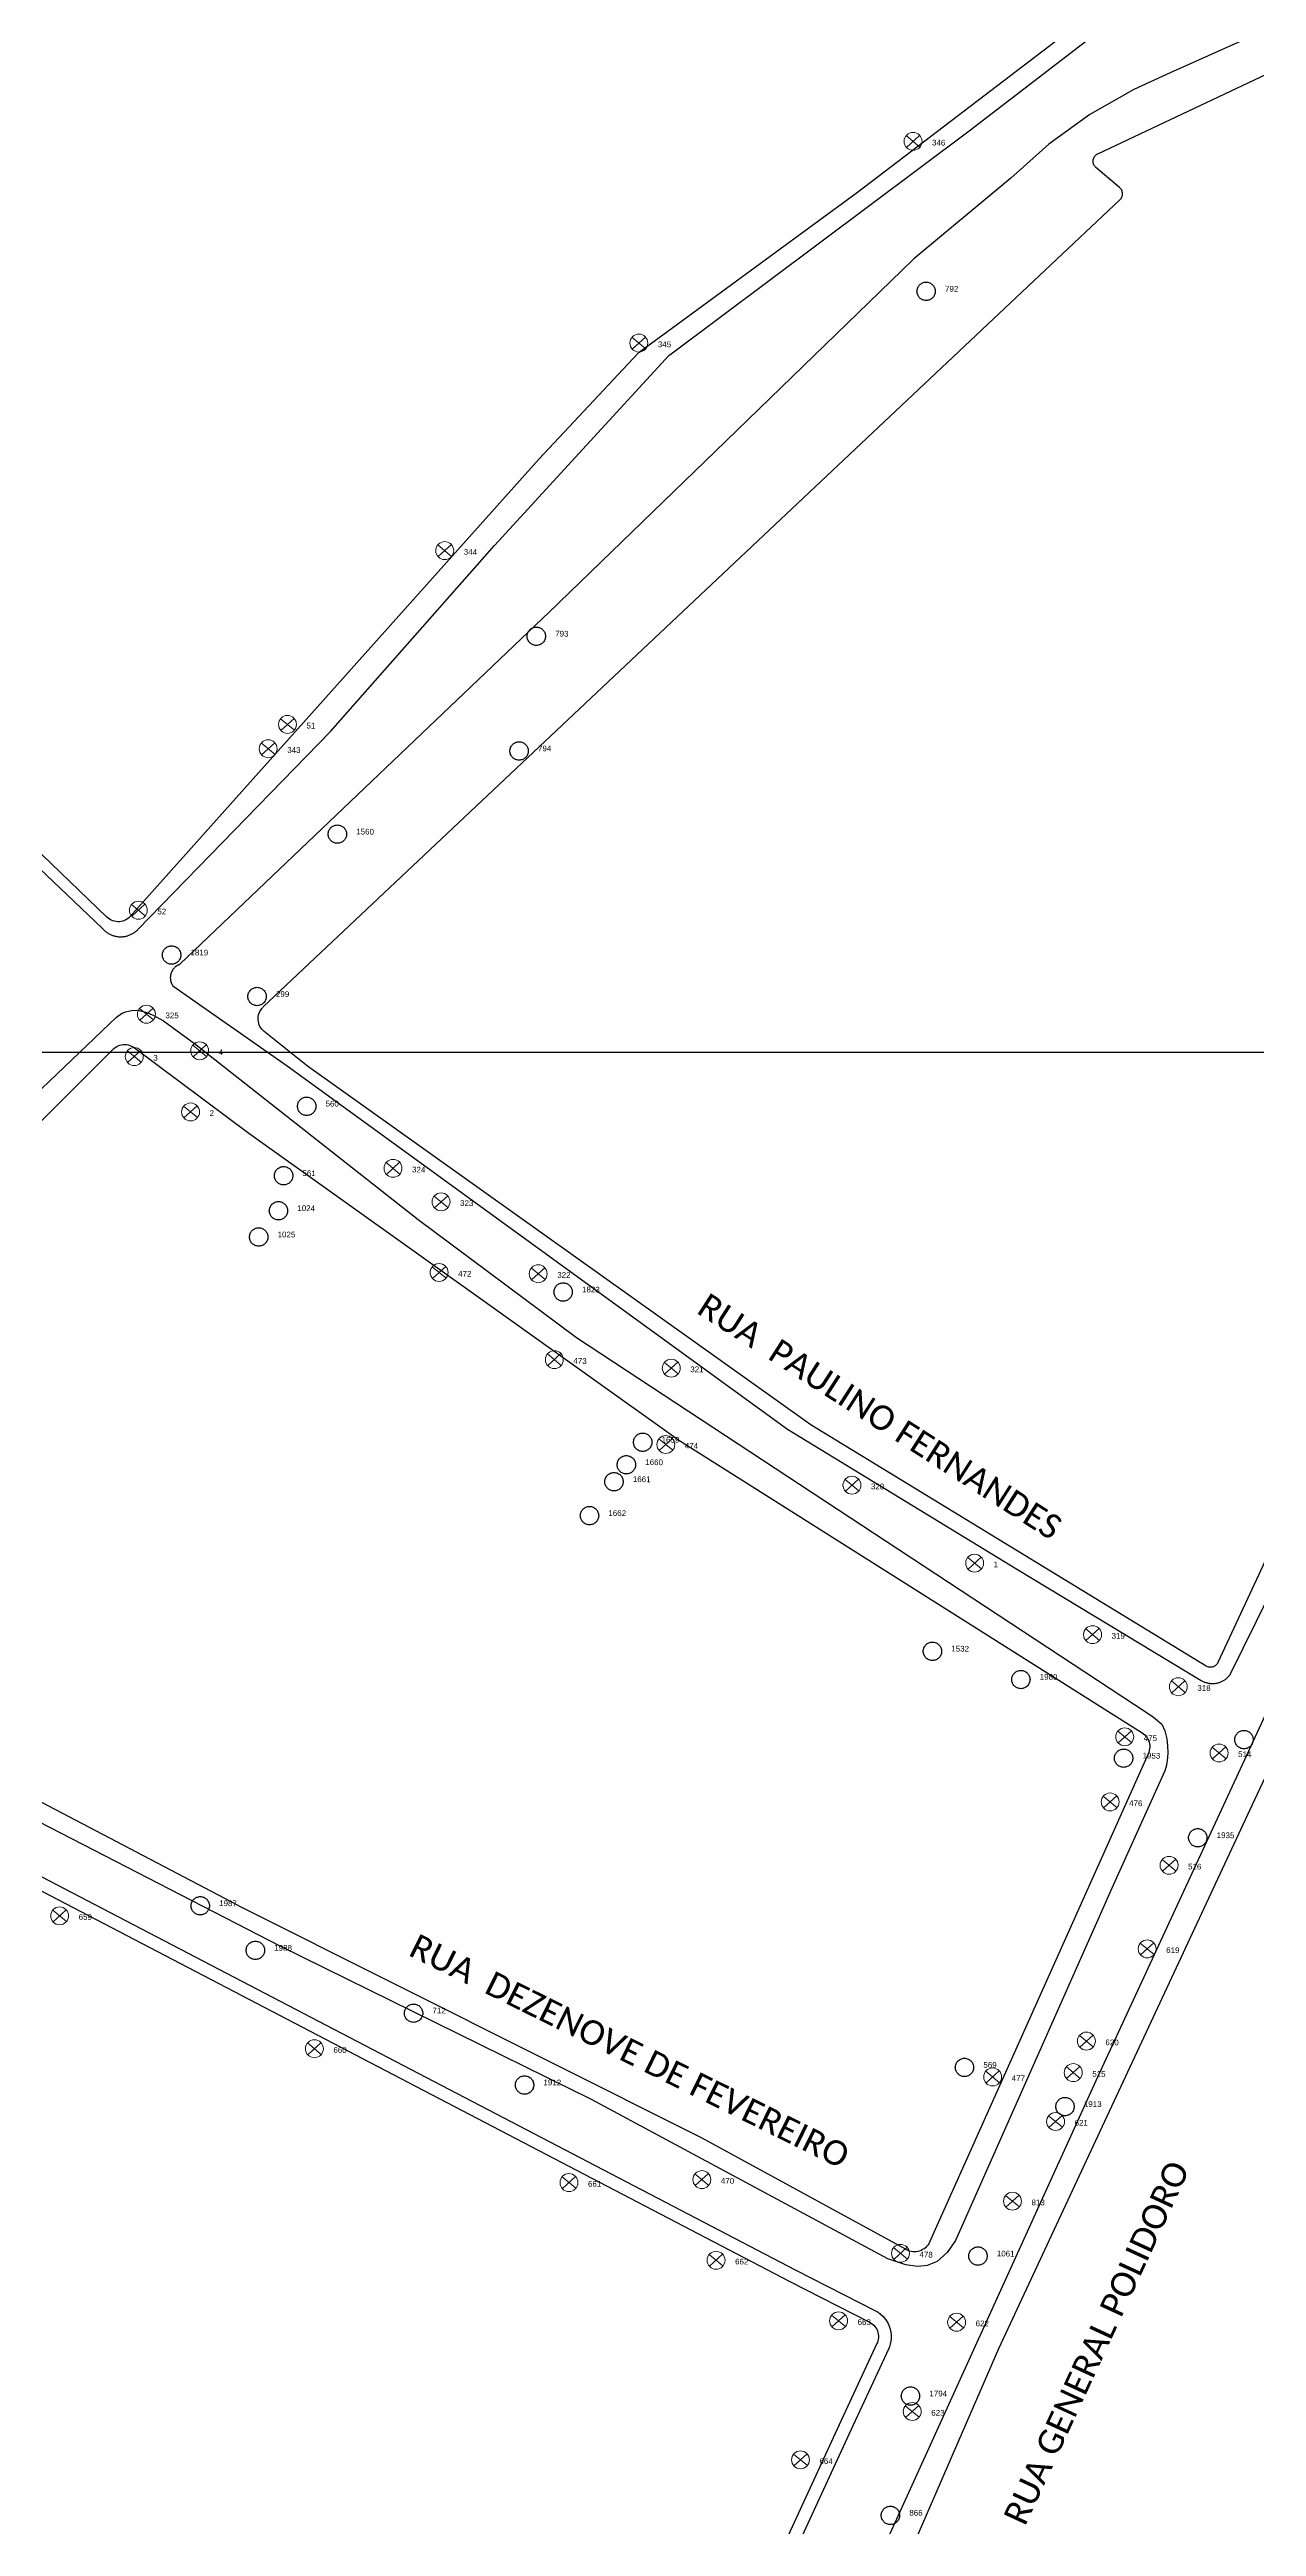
# Model space of a CAD drawing. Header units: millimetres. Extents: x 676447 to 689606, y 7455628 to 7463967.
# Drawn here: x 686085.2 to 686233.2, y 7460355.5 to 7460659 of the extents above; entities that cross this region are included whole.
import ezdxf

# ---------------------------------------------------------------- set-up
doc = ezdxf.new("R2010")
doc.units = ezdxf.units.MM
doc.header["$LTSCALE"] = 0.1
doc.header["$MEASUREMENT"] = 0
doc.linetypes.add('PHANTOM2', pattern=[1.25, 0.625, -0.125, 0.125, -0.125, 0.125, -0.125])
doc.layers.add('10.4-Postes', color=1, linetype='Continuous', lineweight=0)
for name, color, linetype in [('Caixas Subterrâneas', 5, 'Continuous'), ('LEGENDAS_INFRAESTRUTURAS', 7, 'Continuous'), ('MUB_MEIOFIO', 7, 'Continuous'), ('MUB_QUADRAS', 7, 'Continuous'), ('MUB_SEGMENTO', 7, 'Continuous'), ('NOS_DE_INFRAESTRUTURA', 7, 'Continuous')]:
    doc.layers.add(name, color=color, linetype=linetype)
doc.styles.add('Legend', font='calibri.ttf')
doc.styles.get("Standard").update_dxf_attribs({"font": 'arial.ttf'})

# ---------------------------------------------------------------- blocks, each defined once
blk = doc.blocks.new('PTPT')
at = {"layer": '10.4-Postes', "color": 1, "linetype": 'PHANTOM2'}
for points in [[(-0.0000079, 0.0000104), (0.0000075, -0.000002)], [(0.000007, 0.0000109), (-0.0000074, -0.0000025)]]:
    blk.add_lwpolyline(points, dxfattribs=at)
at = {"layer": '10.4-Postes', "color": 1}
blk.add_circle((-0.0000002, 0.0000042), 0.00000987, dxfattribs=at)
blk = doc.blocks.new('MHMZ')
at = {"linetype": 'PHANTOM2'}
blk.add_circle((0, 0), 0.0000101, dxfattribs=at)

msp = doc.modelspace()

# ---------------------------------------------------------------- linework, layer by layer
at = {"linetype": 'Continuous'}
msp.add_lwpolyline([(686634.51, 7460009.2), (685960.65, 7460009.2), (685960.65, 7460536.13), (686634.51, 7460536.13)], close=True, dxfattribs=at)
at = {"layer": 'MUB_MEIOFIO', "linetype": 'Continuous'}
for points in [[(686083.07, 7460559.5), (686091.7, 7460551.27), (686091.77, 7460551.2), (686091.84, 7460551.12), (686091.91, 7460551.05), (686091.99, 7460550.99), (686092.06, 7460550.92), (686092.14, 7460550.86), (686092.23, 7460550.8), (686092.31, 7460550.74), (686092.4, 7460550.69), (686092.48, 7460550.64), (686092.57, 7460550.59), (686092.66, 7460550.55), (686092.76, 7460550.51), (686092.85, 7460550.47), (686092.95, 7460550.43), (686093.04, 7460550.4), (686093.14, 7460550.37), (686093.24, 7460550.35), (686093.34, 7460550.33), (686093.44, 7460550.31), (686093.54, 7460550.3), (686093.64, 7460550.28), (686093.74, 7460550.28), (686093.84, 7460550.27), (686093.94, 7460550.27), (686094.04, 7460550.27), (686094.14, 7460550.28), (686094.24, 7460550.29), (686094.35, 7460550.3), (686094.45, 7460550.32), (686094.54, 7460550.34), (686094.64, 7460550.36), (686094.74, 7460550.39), (686094.84, 7460550.42), (686094.93, 7460550.45), (686095.03, 7460550.49), (686095.12, 7460550.53), (686095.21, 7460550.57), (686095.3, 7460550.62), (686095.39, 7460550.67), (686095.48, 7460550.72), (686095.56, 7460550.78), (686095.65, 7460550.83), (686095.73, 7460550.9), (686095.81, 7460550.96), (686095.88, 7460551.03), (686095.96, 7460551.09), (686096.03, 7460551.17), (686119.62, 7460575.4), (686139.73, 7460598.19), (686151.49, 7460611), (686161.14, 7460621.51), (686161.22, 7460621.57), (686197.92, 7460648.99), (686216.6, 7460663.33)], [(686234.98, 7460661.66), (686222.57, 7460656.1), (686218.14, 7460654.09), (686212.74, 7460651), (686207.69, 7460647.36), (686203.05, 7460643.21), (686191.15, 7460633.32), (686191.08, 7460633.26), (686168.09, 7460611), (686147.67, 7460591.22), (686147.33, 7460590.9), (686101.18, 7460546.9), (686101.12, 7460546.88), (686101.07, 7460546.85), (686101.01, 7460546.83), (686100.96, 7460546.8), (686100.9, 7460546.77), (686100.85, 7460546.74), (686100.8, 7460546.71), (686100.75, 7460546.68), (686100.7, 7460546.64), (686100.65, 7460546.61), (686100.61, 7460546.57), (686100.56, 7460546.53), (686100.52, 7460546.48), (686100.48, 7460546.44), (686100.44, 7460546.4), (686100.4, 7460546.35), (686100.36, 7460546.3), (686100.32, 7460546.25), (686100.29, 7460546.2), (686100.26, 7460546.15), (686100.23, 7460546.1), (686100.2, 7460546.05), (686100.17, 7460545.99), (686100.15, 7460545.94), (686100.13, 7460545.88), (686100.1, 7460545.83), (686100.08, 7460545.77), (686100.07, 7460545.71), (686100.05, 7460545.65), (686100.04, 7460545.59), (686100.03, 7460545.53), (686100.02, 7460545.47), (686100.01, 7460545.41), (686100.01, 7460545.35), (686100, 7460545.29), (686100, 7460545.23), (686100.01, 7460545.17), (686100.01, 7460545.11), (686100.01, 7460545.05), (686100.02, 7460544.99), (686100.03, 7460544.93), (686100.04, 7460544.87), (686100.06, 7460544.82), (686100.07, 7460544.76), (686100.09, 7460544.7), (686100.11, 7460544.64), (686100.13, 7460544.59), (686100.15, 7460544.53), (686100.18, 7460544.48), (686100.21, 7460544.42), (686100.24, 7460544.37), (686100.27, 7460544.32), (686100.3, 7460544.27), (686114.32, 7460534.46), (686175.65, 7460489.96), (686203.84, 7460472.75), (686226.38, 7460459.16), (686226.46, 7460459.11), (686226.55, 7460459.07), (686226.63, 7460459.03), (686226.71, 7460458.99), (686226.8, 7460458.96), (686226.89, 7460458.92), (686226.98, 7460458.89), (686227.06, 7460458.87), (686227.15, 7460458.85), (686227.24, 7460458.83), (686227.34, 7460458.81), (686227.43, 7460458.8), (686227.52, 7460458.79), (686227.61, 7460458.78), (686227.71, 7460458.78), (686227.8, 7460458.78), (686227.89, 7460458.78), (686227.98, 7460458.79), (686228.08, 7460458.79), (686228.17, 7460458.81), (686228.26, 7460458.82), (686228.35, 7460458.84), (686228.44, 7460458.86), (686228.53, 7460458.89), (686228.62, 7460458.92), (686228.7, 7460458.95), (686228.79, 7460458.98), (686228.88, 7460459.02), (686228.96, 7460459.06), (686229.04, 7460459.1), (686229.12, 7460459.15), (686229.2, 7460459.2), (686229.28, 7460459.25), (686229.35, 7460459.3), (686229.43, 7460459.36), (686229.5, 7460459.42), (686229.57, 7460459.48), (686229.64, 7460459.54), (686229.7, 7460459.61), (686229.76, 7460459.68), (686229.82, 7460459.75), (686229.88, 7460459.82), (686229.94, 7460459.89), (686241.19, 7460482.71)], [(686080.54, 7460528.12), (686092.53, 7460539.6), (686093.41, 7460540.41), (686094.03, 7460540.86), (686094.52, 7460541.09), (686095.23, 7460541.24), (686096.02, 7460541.26), (686097.01, 7460541.05), (686097.99, 7460540.63), (686099.17, 7460539.96), (686102.98, 7460537.21), (686130.4, 7460515.61), (686149.81, 7460501.19)], [(686272.61, 7460537.7), (686213.68, 7460410.55), (686165.44, 7460304.56)], [(686149.81, 7460501.19), (686219.75, 7460455.18), (686220.55, 7460454.64), (686221.54, 7460453.79), (686221.92, 7460452.99), (686222.18, 7460452), (686222.25, 7460451.15), (686222.3, 7460450.32), (686222.25, 7460449.69), (686222.11, 7460448.76), (686221.91, 7460448.08), (686215.63, 7460434.16), (686196.27, 7460390.55), (686195.25, 7460389.05), (686194.03, 7460387.96), (686192.8, 7460387.49), (686191.64, 7460387.35), (686190.15, 7460387.56), (686187.97, 7460388.3), (686151.63, 7460407.8), (686113.46, 7460426.62), (686079.85, 7460443.93)], [(686082.31, 7460436.11), (686176.68, 7460386.91), (686186.47, 7460381.92), (686186.77, 7460381.74), (686187.06, 7460381.53), (686187.34, 7460381.28), (686187.6, 7460380.98), (686187.8, 7460380.7), (686188, 7460380.38), (686188.14, 7460380.03), (686188.26, 7460379.68), (686188.34, 7460379.3), (686188.38, 7460378.93), (686188.38, 7460378.58), (686188.34, 7460378.21), (686188.26, 7460377.83), (686188.15, 7460377.5), (686188.07, 7460377.3), (686183.67, 7460367.82), (686154.6, 7460304.8)]]:
    msp.add_lwpolyline(points, dxfattribs=at)
at = {"layer": 'MUB_QUADRAS', "linetype": 'Continuous'}
for points in [[(686209.54, 7460660.73), (686184.26, 7460641.47), (686157.49, 7460621.86), (686157.41, 7460621.79), (686157.36, 7460621.75), (686145.22, 7460608.84), (686095, 7460552.66), (686094.91, 7460552.58), (686094.74, 7460552.45), (686094.56, 7460552.34), (686094.37, 7460552.26), (686094.17, 7460552.19), (686093.97, 7460552.14), (686093.76, 7460552.11), (686093.55, 7460552.11), (686093.34, 7460552.13), (686093.14, 7460552.17), (686092.94, 7460552.23), (686092.74, 7460552.31), (686092.56, 7460552.41), (686092.39, 7460552.53), (686092.23, 7460552.67), (686030.96, 7460611.63), (685979.62, 7460661.48)], [(686110.77, 7460540.1), (686110.77, 7460540.31), (686110.79, 7460540.51), (686110.83, 7460540.72), (686110.9, 7460540.92), (686110.98, 7460541.11), (686111.08, 7460541.29), (686111.21, 7460541.46), (686111.35, 7460541.62), (686111.4, 7460541.67), (686216.4, 7460640.54), (686216.42, 7460640.56), (686216.49, 7460640.64), (686216.56, 7460640.72), (686216.61, 7460640.81), (686216.66, 7460640.91), (686216.69, 7460641.01), (686216.71, 7460641.11), (686216.73, 7460641.21), (686216.73, 7460641.32), (686216.72, 7460641.42), (686216.7, 7460641.52), (686216.67, 7460641.62), (686216.63, 7460641.72), (686216.58, 7460641.81), (686216.52, 7460641.9), (686216.45, 7460641.98), (686216.38, 7460642.05), (686213.47, 7460644.52), (686213.39, 7460644.59), (686213.32, 7460644.67), (686213.27, 7460644.76), (686213.22, 7460644.85), (686213.18, 7460644.95), (686213.15, 7460645.05), (686213.13, 7460645.15), (686213.12, 7460645.26), (686213.12, 7460645.36), (686213.14, 7460645.46), (686213.16, 7460645.57), (686213.2, 7460645.66), (686213.24, 7460645.76), (686213.3, 7460645.85), (686213.36, 7460645.93), (686213.44, 7460646.01), (686213.51, 7460646.07), (686213.6, 7460646.13), (686213.69, 7460646.18), (686237.4, 7460657.37)], [(686266.25, 7460542.55), (686228.41, 7460461.34), (686228.36, 7460461.25), (686228.3, 7460461.16), (686228.23, 7460461.08), (686228.16, 7460461.01), (686228.07, 7460460.94), (686227.98, 7460460.89), (686227.89, 7460460.84), (686227.79, 7460460.81), (686227.69, 7460460.78), (686227.59, 7460460.77), (686227.48, 7460460.77), (686227.38, 7460460.77), (686227.27, 7460460.79), (686227.17, 7460460.82), (686227.08, 7460460.86), (686226.99, 7460460.91), (686178.43, 7460490.53), (686178.39, 7460490.55), (686116.81, 7460534.43), (686111.52, 7460538.65), (686111.37, 7460538.79), (686111.22, 7460538.95), (686111.1, 7460539.11), (686110.99, 7460539.29), (686110.91, 7460539.48), (686110.84, 7460539.68), (686110.8, 7460539.89), (686110.77, 7460540.1)], [(686047.94, 7460491.46), (686093, 7460536.48), (686093.09, 7460536.57), (686093.26, 7460536.7), (686093.43, 7460536.81), (686093.62, 7460536.9), (686093.82, 7460536.97), (686094.02, 7460537.02), (686094.23, 7460537.05), (686094.44, 7460537.06), (686094.65, 7460537.05), (686094.85, 7460537.01), (686095.05, 7460536.95), (686095.25, 7460536.88), (686095.43, 7460536.78), (686095.61, 7460536.66), (686109.61, 7460526.19), (686162, 7460488.82), (686162.1, 7460488.76), (686219.14, 7460452.75), (686219.31, 7460452.63), (686219.47, 7460452.49), (686219.61, 7460452.33), (686219.74, 7460452.17), (686219.85, 7460451.99), (686219.93, 7460451.8), (686220, 7460451.6), (686220.05, 7460451.39), (686220.07, 7460451.19), (686220.07, 7460450.98), (686220.05, 7460450.77), (686220.01, 7460450.56), (686219.95, 7460450.36), (686219.9, 7460450.24), (686193.06, 7460390.33), (686192.97, 7460390.15), (686192.85, 7460389.97), (686192.72, 7460389.81), (686192.57, 7460389.66), (686192.41, 7460389.53), (686192.23, 7460389.42), (686192.05, 7460389.32), (686191.85, 7460389.25), (686191.65, 7460389.19), (686191.44, 7460389.16), (686191.23, 7460389.15), (686191.03, 7460389.16), (686190.82, 7460389.2), (686190.62, 7460389.25), (686190.42, 7460389.33), (686190.28, 7460389.4), (686165.2, 7460403.07), (686165.14, 7460403.11), (686108.44, 7460431.51), (686108.4, 7460431.53), (686078.36, 7460447.26)], [(686134.35, 7460258.46), (686134.33, 7460258.56), (686134.31, 7460258.67), (686134.31, 7460258.77), (686134.31, 7460258.88), (686134.33, 7460258.98), (686134.35, 7460259.08), (686134.39, 7460259.18), (686134.44, 7460259.27), (686134.5, 7460259.36), (686134.56, 7460259.44), (686134.58, 7460259.46), (686136.17, 7460261.12), (686137.42, 7460262.44), (686145.98, 7460271.44), (686154.59, 7460280.82), (686162.17, 7460291.05), (686168.63, 7460302.01), (686173.92, 7460313.59), (686174.17, 7460314.22), (686201.56, 7460377.3), (686232.94, 7460444.58), (686277.54, 7460539.22)], [(686081.58, 7460434.72), (686175.96, 7460385.52), (686185.72, 7460380.54), (686185.91, 7460380.43), (686186.07, 7460380.31), (686186.23, 7460380.17), (686186.37, 7460380.01), (686186.49, 7460379.84), (686186.6, 7460379.66), (686186.68, 7460379.47), (686186.75, 7460379.27), (686186.79, 7460379.07), (686186.81, 7460378.86), (686186.81, 7460378.65), (686186.79, 7460378.44), (686186.75, 7460378.24), (686186.68, 7460378.04), (686186.63, 7460377.91), (686182.25, 7460368.48), (686153.18, 7460305.46)]]:
    msp.add_lwpolyline(points, dxfattribs=at)

# ---------------------------------------------------------------- block references
at = {"layer": 'Caixas Subterrâneas', "color": 40}
for p, xscale, yscale, zscale, rotation in [((686192.66, 7460629.35), 111319.4907932736, 111319.4907932736, 111319.4907932736, 359.2916346497655), ((686144.87, 7460587.09), 111319.4907932736, 111319.4907932736, 111319.4907932736, 359.2918032188371), ((686142.76, 7460573.03), 111319.4907932736, 111319.4907932736, 111319.4907932736, 359.2918068883936), ((686120.48, 7460562.84), 111319.4907932736, 111319.4907932736, 111319.4907932736, 359.2918884449343), ((686100.16, 7460548.03), 111319.4907932736, 111319.4907932736, 111319.4907932736, 359.2919611121984), ((686110.64, 7460542.95), 111319.4907932736, 111319.4907932736, 111319.4907932736, 359.2919196665189), ((686116.72, 7460529.5), 111319.4907932736, 111319.4907932736, 111319.4907932736, 359.2918923731229), ((686113.89, 7460520.99), 111319.4907932736, 111319.4907932736, 111319.4907932736, 359.2919004810297), ((686113.26, 7460516.7), 111319.4907932736, 111319.4907932736, 111319.4907932736, 359.2919015678546), ((686110.84, 7460513.49), 111319.4907932736, 111319.4907932736, 111319.4907932736, 359.2919097637151), ((686148.16, 7460506.74), 111319.4907932736, 111319.4907932736, 111319.4907932736, 359.2917657651165), ((686157.91, 7460488.34), 111319.4907932736, 111319.4907932736, 111319.4907932736, 359.2917230088001), ((686155.91, 7460485.58), 111319.4907932736, 111319.4907932736, 111319.4907932736, 359.291729756307), ((686154.39, 7460483.5), 111319.4907932735, 111319.4907932735, 111319.4907932735, 359.2917348744473), ((686151.39, 7460479.35), 111319.4907932736, 111319.4907932736, 111319.4907932736, 359.2917449913569), ((686193.43, 7460462.73), 111319.4907932736, 111319.4907932736, 111319.4907932736, 359.2915799946932), ((686204.27, 7460459.27), 111319.4907932735, 111319.4907932735, 111319.4907932735, 359.2915376869391), ((686231.62, 7460451.91), 111319.4907932736, 111319.4907932736, 111319.4907932736, 359.291431424012), ((686216.87, 7460449.63), 111319.4907932736, 111319.4907932736, 111319.4907932736, 359.2914868053768), ((686225.96, 7460439.88), 111319.4907932736, 111319.4907932736, 111319.4907932736, 359.2914491975138), ((686103.67, 7460431.55), 111319.4907932735, 111319.4907932735, 111319.4907932735, 359.2919115860886), ((686110.43, 7460426.09), 111319.4907932736, 111319.4907932736, 111319.4907932736, 359.2918841921501), ((686129.82, 7460418.39), 111319.4907932736, 111319.4907932736, 111319.4907932736, 359.2918080824326), ((686197.36, 7460411.74), 111319.4907932736, 111319.4907932736, 111319.4907932736, 359.2915492041305), ((686143.43, 7460409.59), 111319.4907932736, 111319.4907932736, 111319.4907932736, 359.2917535939217), ((686209.68, 7460406.95), 111319.4907932735, 111319.4907932735, 111319.4907932735, 359.2915008534702), ((686199.01, 7460388.63), 111319.4907932736, 111319.4907932736, 111319.4907932736, 359.2915357455794), ((686190.74, 7460371.48), 111319.4907932736, 111319.4907932736, 111319.4907932736, 359.2915618614227), ((686188.28, 7460356.86), 111319.4907932736, 111319.4907932736, 111319.4907932736, 359.2915666705632)]:
    msp.add_blockref('MHMZ', p, dxfattribs=dict(at, xscale=xscale, yscale=yscale, zscale=zscale, rotation=rotation))
at = {"layer": 'NOS_DE_INFRAESTRUTURA', "color": 1}
for p, xscale, yscale, zscale, rotation in [((686191.07, 7460647.25), 111319.4907932736, 111319.4907932736, 111319.4907932736, 359.2916462822225), ((686157.46, 7460622.54), 111319.4907932736, 111319.4907932736, 111319.4907932736, 359.2917663920559), ((686133.66, 7460597.11), 111319.4907932735, 111319.4907932735, 111319.4907932735, 359.2918489685275), ((686114.38, 7460575.82), 111319.4907932736, 111319.4907932736, 111319.4907932736, 359.2919156638687), ((686112.02, 7460572.84), 111319.4907932736, 111319.4907932736, 111319.4907932736, 359.2919237093408), ((686096.1, 7460553.05), 111319.4907932736, 111319.4907932736, 111319.4907932736, 359.2919781080705), ((686097.09, 7460540.31), 111319.4907932736, 111319.4907932736, 111319.4907932736, 359.2919703795006), ((686095.6, 7460535.12), 111319.4907932736, 111319.4907932736, 111319.4907932736, 359.2919744123348), ((686103.62, 7460535.83), 111319.4907932736, 111319.4907932736, 111319.4907932736, 359.2919441550096), ((686102.5, 7460528.34), 111319.4907932736, 111319.4907932736, 111319.4907932736, 359.2919460930341), ((686127.32, 7460521.43), 111319.4907932736, 111319.4907932736, 111319.4907932736, 359.291849588865), ((686133.21, 7460517.33), 111319.4907932736, 111319.4907932736, 111319.4907932736, 359.2918259121721), ((686132.97, 7460508.67), 111319.4907932735, 111319.4907932735, 111319.4907932735, 359.2918241203708), ((686145.12, 7460508.52), 111319.4907932735, 111319.4907932735, 111319.4907932735, 359.2917778793184), ((686147.1, 7460497.99), 111319.4907932735, 111319.4907932735, 111319.4907932735, 359.2917670787742), ((686161.43, 7460496.95), 111319.4907932735, 111319.4907932735, 111319.4907932735, 359.2917123002393), ((686160.76, 7460487.59), 111319.4907932736, 111319.4907932736, 111319.4907932736, 359.2917119212423), ((686183.58, 7460482.61), 111319.4907932735, 111319.4907932735, 111319.4907932735, 359.2916236149056), ((686198.62, 7460473.06), 111319.4907932736, 111319.4907932736, 111319.4907932736, 359.2915634760618), ((686213.08, 7460464.3), 111319.4907932736, 111319.4907932736, 111319.4907932736, 359.2915057716322), ((686223.59, 7460457.92), 111319.4907932736, 111319.4907932736, 111319.4907932736, 359.2914638187616), ((686217.02, 7460451.78), 111319.4907932735, 111319.4907932735, 111319.4907932735, 359.2914868709773), ((686228.59, 7460449.8), 111319.4907932736, 111319.4907932736, 111319.4907932736, 359.2914422651706), ((686215.23, 7460443.8), 111319.4907932736, 111319.4907932736, 111319.4907932736, 359.2914912220427), ((686222.46, 7460436.04), 111319.4907932736, 111319.4907932736, 111319.4907932736, 359.2914613215858), ((686086.45, 7460429.85), 111319.4907932736, 111319.4907932736, 111319.4907932736, 359.2919765459327), ((686219.77, 7460425.8), 111319.4907932736, 111319.4907932736, 111319.4907932736, 359.2914683665922), ((686212.32, 7460414.5), 111319.4907932735, 111319.4907932735, 111319.4907932735, 359.2914931928528), ((686117.68, 7460413.57), 111319.4907932736, 111319.4907932736, 111319.4907932736, 359.2918527496211), ((686210.71, 7460410.64), 111319.4907932735, 111319.4907932735, 111319.4907932735, 359.2914981081345), ((686200.83, 7460410.11), 111319.4907932736, 111319.4907932736, 111319.4907932736, 359.2915354857428), ((686208.54, 7460404.65), 111319.4907932736, 111319.4907932736, 111319.4907932736, 359.2915045023512), ((686148.89, 7460397.17), 111319.4907932736, 111319.4907932736, 111319.4907932736, 359.2917289797152), ((686165.18, 7460397.53), 111319.4907932736, 111319.4907932736, 111319.4907932736, 359.2916671482039), ((686203.26, 7460394.89), 111319.4907932736, 111319.4907932736, 111319.4907932736, 359.2915215242779), ((686166.92, 7460387.65), 111319.4907932736, 111319.4907932736, 111319.4907932736, 359.2916574770557), ((686189.53, 7460388.5), 111319.4907932735, 111319.4907932735, 111319.4907932735, 359.2915717532817), ((686181.94, 7460380.23), 111319.4907932736, 111319.4907932736, 111319.4907932736, 359.2915980585423), ((686196.41, 7460380.06), 111319.4907932735, 111319.4907932735, 111319.4907932735, 359.2915429703796), ((686190.97, 7460369.12), 111319.4907932736, 111319.4907932736, 111319.4907932736, 359.2915602710221), ((686177.27, 7460363.2), 111319.4907932735, 111319.4907932735, 111319.4907932735, 359.2916104974445)]:
    msp.add_blockref('PTPT', p, dxfattribs=dict(at, xscale=xscale, yscale=yscale, zscale=zscale, rotation=rotation))

# ---------------------------------------------------------------- texts
at = {"layer": 'LEGENDAS_INFRAESTRUTURAS', "color": 1}
for s, rotation, p in [('346', 359.2916, (686193.38, 7460647.22)), ('345', 359.2918, (686159.77, 7460622.51)), ('344', 359.2918, (686135.97, 7460597.08)), ('51', 359.2919, (686116.69, 7460575.79)), ('343', 359.2919, (686114.33, 7460572.81)), ('52', 359.292, (686098.41, 7460553.02)), ('325', 359.292, (686099.4, 7460540.29)), ('3', 359.292, (686097.91, 7460535.09)), ('4', 359.2919, (686105.93, 7460535.8)), ('2', 359.2919, (686104.81, 7460528.31)), ('324', 359.2918, (686129.63, 7460521.4)), ('323', 359.2918, (686135.52, 7460517.3)), ('472', 359.2918, (686135.28, 7460508.64)), ('322', 359.2918, (686147.43, 7460508.49)), ('473', 359.2918, (686149.41, 7460497.96)), ('321', 359.2917, (686163.74, 7460496.93)), ('474', 359.2917, (686163.07, 7460487.56)), ('320', 359.2916, (686185.89, 7460482.58)), ('1', 359.2916, (686200.92, 7460473.03)), ('319', 359.2915, (686215.39, 7460464.28)), ('318', 359.2915, (686225.9, 7460457.89)), ('475', 359.2915, (686219.33, 7460451.75)), ('514', 359.2914, (686230.9, 7460449.77)), ('476', 359.2915, (686217.54, 7460443.77)), ('516', 359.2915, (686224.77, 7460436.01)), ('659', 359.292, (686088.76, 7460429.83)), ('619', 359.2915, (686222.08, 7460425.77)), ('620', 359.2915, (686214.63, 7460414.47)), ('660', 359.2918, (686119.99, 7460413.54)), ('477', 359.2915, (686203.14, 7460410.08)), ('515', 359.2915, (686213.02, 7460410.61)), ('621', 359.2915, (686210.85, 7460404.62)), ('661', 359.2917, (686151.2, 7460397.14)), ('470', 359.2917, (686167.49, 7460397.5)), ('813', 359.2915, (686205.57, 7460394.86)), ('662', 359.2916, (686169.23, 7460387.62)), ('478', 359.2916, (686191.84, 7460388.47)), ('663', 359.2916, (686184.25, 7460380.2)), ('622', 359.2915, (686198.72, 7460380.04)), ('623', 359.2916, (686193.28, 7460369.09)), ('664', 359.2916, (686179.58, 7460363.17))]:
    msp.add_text(s, height=0.7, rotation=rotation, dxfattribs=at).set_placement(p)
at = {"layer": 'LEGENDAS_INFRAESTRUTURAS', "color": 5}
for s, rotation, p in [('792', 359.2916, (686194.97, 7460629.32)), ('793', 359.2918, (686147.18, 7460587.06)), ('794', 359.2918, (686145.07, 7460573)), ('1560', 359.2919, (686122.79, 7460562.81)), ('1819', 359.292, (686102.47, 7460548)), ('299', 359.2919, (686112.95, 7460542.92)), ('560', 359.2919, (686119.03, 7460529.48)), ('561', 359.2919, (686116.2, 7460520.96)), ('1024', 359.2919, (686115.57, 7460516.67)), ('1025', 359.2919, (686113.15, 7460513.46)), ('1823', 359.2918, (686150.47, 7460506.71)), ('1659', 359.2917, (686160.22, 7460488.31)), ('1660', 359.2917, (686158.22, 7460485.55)), ('1661', 359.2917, (686156.7, 7460483.47)), ('1662', 359.2917, (686153.7, 7460479.32)), ('1532', 359.2916, (686195.74, 7460462.71)), ('1980', 359.2915, (686206.58, 7460459.25)), ('1953', 359.2915, (686219.18, 7460449.6)), ('1935', 359.2914, (686228.27, 7460439.85)), ('1987', 359.2919, (686105.98, 7460431.52)), ('1988', 359.2919, (686112.74, 7460426.06)), ('712', 359.2918, (686132.13, 7460418.37)), ('569', 359.2915, (686199.67, 7460411.71)), ('1912', 359.2917, (686145.74, 7460409.56)), ('1913', 359.2915, (686211.99, 7460406.92)), ('1061', 359.2915, (686201.32, 7460388.6)), ('1794', 359.2916, (686193.05, 7460371.45)), ('866', 359.2916, (686190.59, 7460356.84))]:
    msp.add_text(s, height=0.7, rotation=rotation, dxfattribs=at).set_placement(p)
at = {"layer": 'MUB_SEGMENTO', "color": 253, "style": 'Legend'}
for s, rotation, p in [('RUA  PAULINO FERNANDES', 327.3133, (686164.37, 7460504.24)), ('RUA  DEZENOVE DE FEVEREIRO', 333.7327, (686129.05, 7460425.54)), ('RUA GENERAL POLIDORO', 65.2486, (686204.77, 7460355.43))]:
    msp.add_text(s, height=3, rotation=rotation, dxfattribs=at).set_placement(p)

doc.saveas('drawing.dxf')
